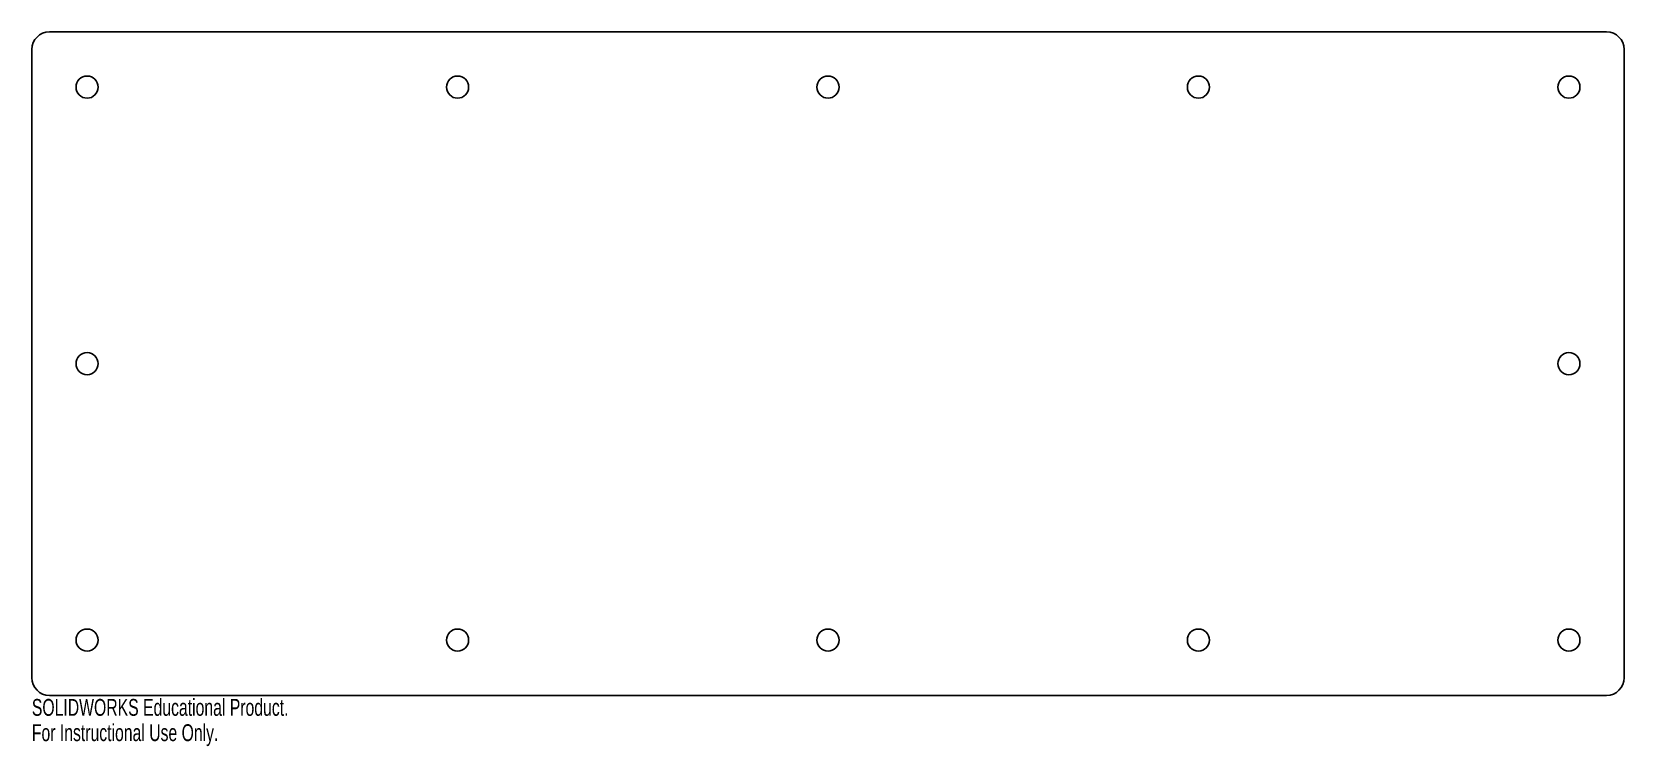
# Model space of a CAD drawing. Header units: inches. Extents: x -9 to 9, y -4.3 to 3.8.
import ezdxf

# ---------------------------------------------------------------- set-up
doc = ezdxf.new("R2010")
doc.units = ezdxf.units.IN
doc.header["$MEASUREMENT"] = 0
doc.styles.add('SLDTEXTSTYLE0', font='TXT', dxfattribs={"width": 0.7})

msp = doc.modelspace()

# ---------------------------------------------------------------- linework, layer by layer
at = {"color": 7, "linetype": 'Continuous', "lineweight": 25}
for p, q in [((8.8, 3.75), (-8.8, 3.75)), ((-9, 3.55), (-9, -3.55)), ((9, -3.55), (9, 3.55)), ((-8.8, -3.75), (8.8, -3.75))]:
    msp.add_line(p, q, dxfattribs=at)
for centre in [(-8.375, 3.125), (-4.188, 3.125), (0, 3.125), (4.188, 3.125), (8.375, 3.125), (-8.375, 0), (8.375, 0), (-8.375, -3.125), (-4.188, -3.125), (0, -3.125), (4.188, -3.125), (8.375, -3.125)]:
    msp.add_circle(centre, 0.125, dxfattribs=at)
for centre, start, end in [((-8.8, 3.55), 90, 180), ((8.8, 3.55), 0, 90), ((-8.8, -3.55), 180, 270), ((8.8, -3.55), 270, 0)]:
    msp.add_arc(centre, 0.2, start, end, dxfattribs=at)

# ---------------------------------------------------------------- texts
at = {"color": 7, "linetype": 'Continuous', "char_height": 0.1903, "attachment_point": 1, "style": 'SLDTEXTSTYLE0'}
for s, insert in [('SOLIDWORKS Educational Product.', (-9, -3.79)), ('For Instructional Use Only.', (-9, -4.076))]:
    msp.add_mtext(s, dxfattribs=dict(at, insert=insert))

doc.saveas('drawing.dxf')
